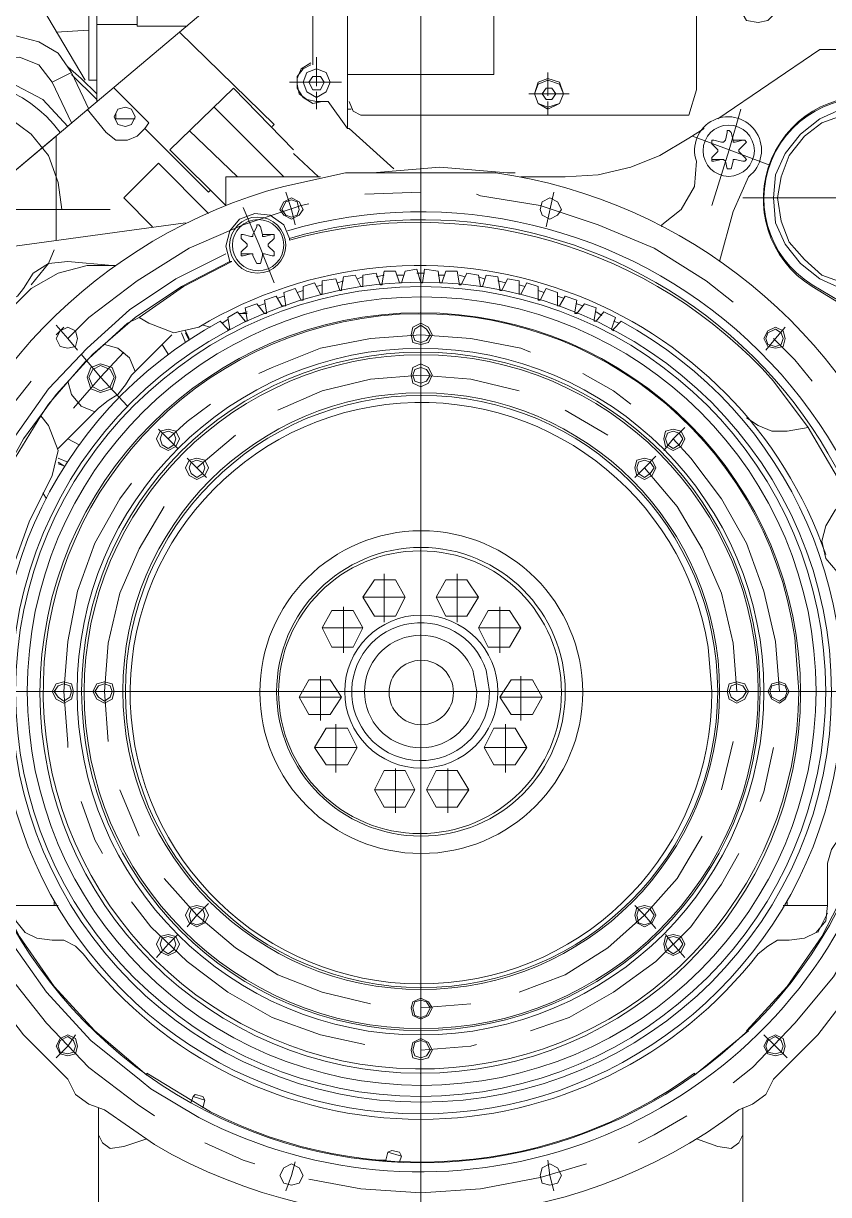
# Model space of a CAD drawing. Header units: millimetres. Extents: x 0.2 to 11.3, y 0.2 to 8.
# Drawn here: x 4.707 to 5.403, y 1.391 to 2.403 of the extents above; entities that cross this region are included whole.
import ezdxf

# ---------------------------------------------------------------- set-up
doc = ezdxf.new("R2010")
doc.units = ezdxf.units.MM
doc.layers.add('PDF_几何图形', color=7, linetype='Continuous')

msp = doc.modelspace()

# ---------------------------------------------------------------- linework, layer by layer
at = {"layer": 'PDF_几何图形', "lineweight": 13}
for points in [[(5.050000083333333, 3.233888833333334), (5.050000083333333, 1.825555583333334), (5.968333347222222, 1.825555583333334)], [(5.243333180555555, 2.49222225), (4.986666791666666, 2.49222225), (4.979999972222222, 2.488889055555556), (4.976666763888888, 2.48055563888889), (4.979999972222222, 2.473888819444445), (4.986666791666666, 2.470555625), (4.986666791666666, 2.328888791666667), (4.98999998611111, 2.328888791666667)], [(4.770000027777777, 2.353889041666667), (4.763333208333333, 2.353889041666667), (4.763333208333333, 2.478889041666667), (4.764999819444444, 2.467222430555556), (4.771666638888889, 2.458889013888889), (4.86499998611111, 2.458889013888889), (4.868333180555555, 2.458889013888889)], [(4.760000013888889, 2.353889041666667), (4.699999916666666, 2.455555388888889)], [(4.956666736111111, 2.418888944444445), (4.948333319444444, 2.423888736111112), (4.943333513888889, 2.430555555555556), (4.941666499999999, 2.438888972222223), (4.945000125, 2.44722238888889), (4.951666513888889, 2.452222194444445), (4.959999930555555, 2.453888791666667), (4.951666513888889, 2.452222194444445), (4.945000125, 2.445555375000001), (4.943333513888889, 2.438888972222223), (4.943333513888889, 2.430555555555556), (4.948333319444444, 2.423888736111112), (4.956666736111111, 2.420555541666667), (4.956666736111111, 2.36722225)], [(4.986666791666666, 2.358888833333334), (5.113333388888889, 2.358888833333334), (5.113333388888889, 2.458889013888889), (4.986666791666666, 2.458889013888889)], [(4.868333180555555, 2.442222166666667), (4.804999875, 2.442222166666667), (4.804999875, 2.4005555), (4.848333152777777, 2.4005555)], [(4.770000027777777, 2.335555611111112), (4.770000027777777, 2.428888958333334), (4.788333472222222, 2.428888958333334)], [(5.358333166666666, 2.420555541666667), (5.356666569444444, 2.412222125000001), (5.350000166666667, 2.405555722222223), (5.34166675, 2.403888708333334), (5.331666736111111, 2.405555722222223), (5.326666513888889, 2.413888722222223), (5.321666722222222, 2.417222347222223), (5.288333472222222, 2.417222347222223), (5.288333472222222, 2.345555625), (5.281666652777777, 2.323888986111111), (4.998333402777777, 2.323888986111111), (4.991666583333333, 2.327222194444445), (4.988333388888889, 2.335555611111112)], [(4.863333388888889, 2.412222125000001), (4.863333388888889, 2.413888722222223), (4.611666791666666, 2.202222194444445), (4.735000180555555, 2.305555555555556), (4.735000180555555, 2.215555402777778)], [(5.001666597222222, 2.255555472222222), (5.050000083333333, 2.257222069444445), (5.050000083333333, 2.418888944444445)], [(4.804999875, 2.402222097222223), (4.770000027777777, 2.402222097222223)], [(4.745000208333333, 2.313888972222223), (4.723333152777777, 2.337222208333333), (4.695000125, 2.352222013888889), (4.665000069444444, 2.362222041666667), (4.666666666666666, 2.362222041666667), (4.681666486111111, 2.393888680555556), (4.675000083333333, 2.398888902777779)], [(4.748333402777777, 2.360555430555556), (4.736666791666666, 2.377222277777778), (4.719999944444444, 2.387222291666667), (4.699999916666666, 2.392222083333333), (4.681666486111111, 2.390555486111112)], [(4.763333208333333, 2.397222305555556), (4.735000180555555, 2.395555708333334)], [(4.921666458333333, 2.313888972222223), (4.923333486111111, 2.315555569444445), (4.84166675, 2.395555708333334)], [(5.395000027777777, 2.380555472222222), (5.306666486111111, 2.320555375000001)], [(5.395000027777777, 2.380555472222222), (5.423333486111111, 2.380555472222222), (5.395000027777777, 2.380555472222222)], [(4.731666569444444, 2.352222013888889), (4.719999944444444, 2.36722225), (4.703333541666667, 2.373889069444445), (4.685000097222222, 2.372222055555556), (4.66999986111111, 2.360555430555556)], [(4.959999930555555, 2.348888819444445), (4.959999930555555, 2.373889069444445)], [(4.763333208333333, 2.328888791666667), (4.748333402777777, 2.360555430555556), (4.731666569444444, 2.352222013888889), (4.748333402777777, 2.317222166666667)], [(4.770000027777777, 2.342222430555556), (4.756666819444444, 2.35555563888889), (4.745000208333333, 2.365555652777778)], [(4.748333402777777, 2.358888833333334), (4.770000027777777, 2.337222208333333)], [(4.955000138888889, 2.368888861111112), (4.946666722222222, 2.363889055555556), (4.943333513888889, 2.35555563888889), (4.943333513888889, 2.347222222222223), (4.948333319444444, 2.338888805555556), (4.956666736111111, 2.333889013888889), (4.965000152777777, 2.335555611111112)], [(4.955000138888889, 2.36722225), (4.948333319444444, 2.363889055555556), (4.943333513888889, 2.357222236111112), (4.943333513888889, 2.350555416666667), (4.945000125, 2.342222430555556), (4.951666513888889, 2.337222208333333), (4.959999930555555, 2.335555611111112), (4.969999944444444, 2.335555611111112), (4.986666791666666, 2.312222375), (4.988333388888889, 2.312222375), (5.026666847222222, 2.277222097222223)], [(5.159999847222222, 2.340555402777778), (5.159999847222222, 2.360555430555556)], [(4.936666694444444, 2.352222013888889), (4.981666569444444, 2.352222013888889)], [(4.811666694444444, 2.312222375), (4.814999902777778, 2.317222166666667), (4.784999847222222, 2.347222222222223)], [(4.939999902777778, 2.293888944444445), (4.888333208333333, 2.347222222222223), (4.833333333333333, 2.293888944444445), (4.881666819444444, 2.245555458333334), (4.881666819444444, 2.270555708333334), (4.963333124999999, 2.270555708333334)], [(4.959999930555555, 2.343889027777779), (4.959999930555555, 2.328888791666667)], [(5.143333430555555, 2.342222430555556), (5.178333277777777, 2.342222430555556)], [(4.611666791666666, 2.327222194444445), (4.623333402777777, 2.332222402777778), (4.648333236111111, 2.335555611111112), (4.671666458333333, 2.332222402777778), (4.693333513888889, 2.32222238888889), (4.713333124999999, 2.307222152777778), (4.728333361111111, 2.288888722222223), (4.736666791666666, 2.265555486111112), (4.73999998611111, 2.24222225)], [(4.868333180555555, 2.258889097222223), (4.866666583333333, 2.257222069444445), (4.811666694444444, 2.312222375), (4.804999875, 2.305555555555556), (4.796666458333333, 2.302222361111112), (4.786666875, 2.302222361111112), (4.778333458333333, 2.30888875), (4.761666611111111, 2.328888791666667)], [(4.931666486111111, 2.270555708333334), (4.871666805555556, 2.330555388888889)], [(4.986666791666666, 2.328888791666667), (4.986666791666666, 2.312222375)], [(5.159999847222222, 2.335555611111112), (5.159999847222222, 2.323888986111111)], [(5.301666680555556, 2.245555458333334), (5.316666499999999, 2.293888944444445), (5.326666513888889, 2.328888791666667)], [(5.413333472222222, 2.328888791666667), (5.395000027777777, 2.320555375000001), (5.378333194444444, 2.307222152777778), (5.36499998611111, 2.290555736111112), (5.356666569444444, 2.272222305555556), (5.354999972222222, 2.252222277777778), (5.356666569444444, 2.23055563888889), (5.36499998611111, 2.212222208333333), (5.378333194444444, 2.195555375000001), (5.395000027777777, 2.182222152777778), (5.413333472222222, 2.173888736111112)], [(4.786666875, 2.325555583333334), (4.786666875, 2.320555375000001), (4.803333277777777, 2.320555375000001)], [(5.415000069444444, 2.323888986111111), (5.396666638888889, 2.317222166666667), (5.381666819444444, 2.305555555555556), (5.368333180555555, 2.288888722222223), (5.361666791666666, 2.270555708333334), (5.358333166666666, 2.252222277777778), (5.361666791666666, 2.232222236111112), (5.368333180555555, 2.213888805555556), (5.381666819444444, 2.198888986111111), (5.396666638888889, 2.185555347222222), (5.415000069444444, 2.178888958333334)], [(4.850000166666667, 2.310555347222222), (4.891666833333333, 2.270555708333334)], [(5.136666611111111, 2.270555708333334), (5.175000083333333, 2.270555708333334), (5.203333541666667, 2.272222305555556), (5.231666569444444, 2.278888708333334), (5.256666819444444, 2.288888722222223), (5.281666652777777, 2.303888958333334), (5.29499986111111, 2.312222375)], [(5.320000125, 2.302222361111112), (5.318333513888889, 2.30888875), (5.316666499999999, 2.310555347222222), (5.314999902777778, 2.310555347222222), (5.314999902777778, 2.30888875), (5.313333305555555, 2.302222361111112), (5.311666694444444, 2.30055576388889), (5.310000097222222, 2.30055576388889), (5.311666694444444, 2.30055576388889)], [(5.284999847222222, 2.305555555555556), (5.316666499999999, 2.293888944444445), (5.351666763888888, 2.280555722222223)], [(5.306666486111111, 2.293888944444445), (5.301666680555556, 2.298888736111112), (5.301666680555556, 2.302222361111112), (5.303333277777777, 2.302222361111112), (5.310000097222222, 2.30055576388889)], [(5.321666722222222, 2.285555527777778), (5.328333541666667, 2.283888916666667), (5.330000138888889, 2.283888916666667), (5.331666736111111, 2.285555527777778), (5.330000138888889, 2.287222125000001), (5.324999916666666, 2.292222347222223), (5.324999916666666, 2.293888944444445), (5.330000138888889, 2.298888736111112), (5.331666736111111, 2.30055576388889), (5.330000138888889, 2.302222361111112), (5.320000125, 2.302222361111112), (5.320000125, 2.30055576388889), (5.321666722222222, 2.30055576388889), (5.328333541666667, 2.302222361111112)], [(4.939999902777778, 2.290555736111112), (4.961666527777777, 2.270555708333334)], [(5.306666486111111, 2.292222347222223), (5.301666680555556, 2.287222125000001)], [(5.306666486111111, 2.293888944444445), (5.306666486111111, 2.292222347222223), (5.306666486111111, 2.293888944444445)], [(4.866666583333333, 2.238889055555556), (4.823333319444444, 2.282222319444445), (4.793333263888889, 2.252222277777778), (4.818333513888889, 2.227222013888889)], [(5.008333416666667, 2.273888902777779), (5.066666499999999, 2.278888708333334), (5.125, 2.273888902777779), (5.131666819444444, 2.273888902777779)], [(5.320000125, 2.285555527777778), (5.321666722222222, 2.285555527777778), (5.320000125, 2.285555527777778), (5.320000125, 2.283888916666667), (5.318333513888889, 2.277222097222223), (5.314999902777778, 2.277222097222223), (5.313333305555555, 2.283888916666667), (5.311666694444444, 2.285555527777778), (5.301666680555556, 2.285555527777778), (5.301666680555556, 2.287222125000001), (5.301666680555556, 2.283888916666667), (5.303333277777777, 2.283888916666667), (5.310000097222222, 2.285555527777778)], [(4.941666499999999, 2.228889041666667), (4.938333305555555, 2.24222225), (4.9333335, 2.257222069444445)], [(5.320000125, 2.162222125000001), (5.296666458333333, 2.180555555555556), (5.251666597222222, 2.208889013888889), (5.203333541666667, 2.228889041666667), (5.153333458333333, 2.245555458333334), (5.101666763888888, 2.253888875), (5.098333152777777, 2.255555472222222)], [(5.165000069444444, 2.257222069444445), (5.158333249999999, 2.227222013888889)], [(5.328333541666667, 2.252222277777778), (5.551666680555556, 2.252222277777778)], [(4.478333361111111, 2.24222225), (4.781666652777777, 2.24222225)], [(4.73999998611111, 2.24222225), (4.73999998611111, 2.24222225)], [(4.953333541666667, 2.247222055555556), (4.946666722222222, 2.245555458333334), (4.896666638888889, 2.228889041666667), (4.850000166666667, 2.208889013888889), (4.804999875, 2.180555555555556), (4.763333208333333, 2.148888902777779), (4.745000208333333, 2.130555472222222)], [(4.896666638888889, 2.243888861111112), (4.909999847222222, 2.212222208333333), (4.923333486111111, 2.178888958333334)], [(4.661666875, 2.057222152777778), (4.661666875, 2.180555555555556), (4.663333472222222, 2.190555569444445), (4.668333263888889, 2.198888986111111), (4.676666680555556, 2.205555388888889), (4.686666694444444, 2.208889013888889), (4.846666541666666, 2.23055563888889)], [(4.913333472222222, 2.220555625), (4.911666875, 2.227222013888889), (4.909999847222222, 2.228889041666667), (4.908333249999999, 2.228889041666667), (4.908333249999999, 2.227222013888889), (4.905000055555555, 2.220555625), (4.905000055555555, 2.218889027777779), (4.903333458333333, 2.218889027777779), (4.905000055555555, 2.218889027777779)], [(4.903333458333333, 2.218889027777779), (4.896666638888889, 2.220555625), (4.895000027777777, 2.220555625), (4.895000027777777, 2.217222430555556), (4.899999833333333, 2.212222208333333)], [(4.905000055555555, 2.202222194444445), (4.908333249999999, 2.195555375000001), (4.911666875, 2.195555375000001), (4.913333472222222, 2.202222194444445), (4.913333472222222, 2.203888791666667), (4.915000069444444, 2.203888791666667), (4.921666458333333, 2.202222194444445), (4.923333486111111, 2.202222194444445), (4.923333486111111, 2.205555388888889), (4.918333263888889, 2.210555611111112), (4.918333263888889, 2.212222208333333), (4.923333486111111, 2.217222430555556), (4.923333486111111, 2.220555625), (4.913333472222222, 2.220555625), (4.913333472222222, 2.218889027777779), (4.915000069444444, 2.218889027777779), (4.921666458333333, 2.220555625)], [(4.713333124999999, 2.177222361111112), (4.728333361111111, 2.195555375000001), (4.733333166666666, 2.207222402777778)], [(4.899999833333333, 2.210555611111112), (4.895000027777777, 2.205555388888889)], [(4.899999833333333, 2.212222208333333), (4.899999833333333, 2.210555611111112), (4.899999833333333, 2.212222208333333)], [(5.050000083333333, 2.165555736111112), (5.050000083333333, 2.212222208333333)], [(4.645000027777777, 1.912222125000001), (4.658333249999999, 1.958889013888889), (4.676666680555556, 2.003888875), (4.699999916666666, 2.047222138888889), (4.728333361111111, 2.087222208333333), (4.761666611111111, 2.122222055555556), (4.798333486111111, 2.155555722222223), (4.838333124999999, 2.182222152777778), (4.881666819444444, 2.203888791666667)], [(4.783333249999999, 2.193888763888889), (4.745000208333333, 2.19722238888889), (4.728333361111111, 2.195555375000001), (4.715000152777777, 2.187222375), (4.706666736111111, 2.173888736111112), (4.701666513888889, 2.167222347222223), (4.695000125, 2.163888722222223), (4.681666486111111, 2.157222319444445), (4.671666458333333, 2.147222305555556), (4.666666666666666, 2.133889097222223), (4.666666666666666, 2.118888861111112), (4.676666680555556, 2.082222402777778), (4.676666680555556, 2.107222236111112), (4.6833335, 2.133889097222223), (4.695000125, 2.155555722222223), (4.713333124999999, 2.173888736111112), (4.736666791666666, 2.187222375), (4.761666611111111, 2.193888763888889), (4.786666875, 2.193888763888889)], [(4.903333458333333, 2.203888791666667), (4.896666638888889, 2.202222194444445), (4.895000027777777, 2.202222194444445), (4.895000027777777, 2.205555388888889), (4.895000027777777, 2.203888791666667), (4.905000055555555, 2.203888791666667), (4.905000055555555, 2.202222194444445), (4.905000055555555, 2.203888791666667)], [(5.053333277777777, 2.187222375), (5.046666458333333, 2.187222375)], [(4.965000152777777, 2.177222361111112), (4.959999930555555, 2.17555576388889)], [(4.983333166666666, 2.180555555555556), (4.978333361111111, 2.178888958333334)], [(5, 2.18388875), (4.995000208333333, 2.182222152777778)], [(5.018333430555555, 2.185555347222222), (5.011666611111111, 2.18388875)], [(5.034999847222222, 2.185555347222222), (5.030000055555555, 2.185555347222222)], [(5.070000125, 2.185555347222222), (5.064999902777778, 2.185555347222222)], [(5.088333124999999, 2.18388875), (5.083333333333333, 2.185555347222222)], [(5.104999972222222, 2.182222152777778), (5.100000166666667, 2.18388875)], [(5.123333402777777, 2.178888958333334), (5.116666583333333, 2.180555555555556)], [(5.139999819444444, 2.17555576388889), (5.135000013888889, 2.177222361111112)], [(4.931666486111111, 2.167222347222223), (4.926666680555556, 2.165555736111112)], [(4.948333319444444, 2.172222138888889), (4.943333513888889, 2.170555541666667)], [(5.156666652777777, 2.170555541666667), (5.151666847222222, 2.172222138888889)], [(5.173333486111111, 2.165555736111112), (5.168333263888889, 2.167222347222223)], [(4.915000069444444, 2.160555527777778), (4.909999847222222, 2.158888916666667)], [(5.189999902777778, 2.158888916666667), (5.185000097222222, 2.160555527777778)], [(4.696666722222222, 1.930555555555556), (4.711666527777777, 1.972222222222223), (4.731666569444444, 2.012222291666667), (4.736666791666666, 2.033888916666667), (4.728333361111111, 2.055555555555556), (4.721666541666666, 2.063888972222223), (4.728333361111111, 2.073888986111111), (4.760000013888889, 2.110555430555556), (4.796666458333333, 2.143888680555556), (4.806666486111111, 2.148888902777779)], [(4.883333416666667, 2.147222305555556), (4.878333194444444, 2.143888680555556)], [(4.899999833333333, 2.152222097222223), (4.893333430555555, 2.152222097222223)], [(4.899999833333333, 2.153888708333334), (4.895000027777777, 2.152222097222223)], [(5.206666736111111, 2.1505555), (5.201666513888889, 2.153888708333334)], [(4.753333194444444, 2.120555458333334), (4.745000208333333, 2.130555472222222), (4.735000180555555, 2.142222083333333)], [(4.735000180555555, 2.133889097222223), (4.741666583333333, 2.140555486111112)], [(4.846666541666666, 2.137222291666667), (4.850000166666667, 2.130555472222222)], [(4.868333180555555, 2.140555486111112), (4.861666791666666, 2.142222083333333)], [(5.221666541666666, 2.143888680555556), (5.21666675, 2.145555708333334)], [(5.36499998611111, 2.140555486111112), (5.356666569444444, 2.130555472222222), (5.348333152777777, 2.120555458333334)], [(4.834999930555555, 2.133889097222223), (4.800000083333333, 2.098888819444445), (4.79499986111111, 2.090555402777778), (4.788333472222222, 2.082222402777778), (4.780000055555555, 2.077222194444445), (4.771666638888889, 2.070555375000001), (4.736666791666666, 2.035555527777778)], [(4.843333347222222, 2.135555694444445), (4.846666541666666, 2.127222277777778)], [(4.846666541666666, 2.135555694444445), (4.850000166666667, 2.128888875)], [(5.145000027777777, 2.118888861111112), (5.136666611111111, 2.122222055555556), (5.093333347222222, 2.130555472222222), (5.050000083333333, 2.133889097222223), (5.006666819444444, 2.130555472222222), (4.963333124999999, 2.122222055555556), (4.921666458333333, 2.10555563888889), (4.909999847222222, 2.100555416666667)], [(5.388333208333333, 2.093889027777779), (5.373333402777777, 2.112222041666667), (5.354999972222222, 2.130555472222222)], [(4.793333263888889, 2.118888861111112), (4.773333236111111, 2.097222222222223), (4.75, 2.070555375000001)], [(4.756666819444444, 2.11722225), (4.773333236111111, 2.097222222222223), (4.796666458333333, 2.07222238888889)], [(4.803333277777777, 2.102222013888889), (4.798333486111111, 2.113889055555556), (4.788333472222222, 2.122222055555556), (4.776666847222222, 2.125555680555556)], [(4.831666736111111, 2.11722225), (4.826666513888889, 2.125555680555556)], [(5.050000083333333, 1.893888680555556), (5.050000083333333, 2.120555458333334)], [(5.135000013888889, 2.085555611111112), (5.093333347222222, 2.095555625), (5.050000083333333, 2.098888819444445), (5.006666819444444, 2.095555625), (4.965000152777777, 2.085555611111112), (4.926666680555556, 2.068888763888889)], [(5.231666569444444, 2.073888986111111), (5.21666675, 2.085555611111112), (5.189999902777778, 2.100555416666667)], [(4.713333124999999, 2.093889027777779), (4.695000125, 2.070555375000001), (4.685000097222222, 2.055555555555556)], [(4.745000208333333, 2.093889027777779), (4.748333402777777, 2.082222402777778), (4.756666819444444, 2.07222238888889), (4.768333430555555, 2.067222166666667)], [(4.868333180555555, 2.073888986111111), (4.848333152777777, 2.05888875), (4.831666736111111, 2.043888944444445)], [(5.211666527777777, 2.047222138888889), (5.175000083333333, 2.068888763888889)], [(4.721666541666666, 2.063888972222223), (4.693333513888889, 2.017222083333333), (4.66999986111111, 1.968889027777779), (4.655000055555555, 1.915555736111112), (4.653333458333333, 1.917222347222223), (4.651666847222222, 1.910555527777778), (4.659999847222222, 1.905555722222223), (4.663333472222222, 1.897222305555556), (4.661666875, 1.888888888888889), (4.655000055555555, 1.882222069444445), (4.646666638888889, 1.878888875), (4.648333236111111, 1.885555694444445), (4.646666638888889, 1.883889097222223), (4.645000027777777, 1.883889097222223), (4.645000027777777, 1.885555694444445), (4.643333430555555, 1.888888888888889), (4.641666833333333, 1.888888888888889), (4.638333208333333, 1.888888888888889), (4.636666611111111, 1.888888888888889), (4.635000013888889, 1.890555486111112), (4.636666611111111, 1.892222083333333), (4.638333208333333, 1.893888680555556)], [(4.823333319444444, 2.052222361111112), (4.831666736111111, 2.043888944444445), (4.840000152777777, 2.035555527777778)], [(4.889999819444444, 2.047222138888889), (4.856666569444444, 2.018888680555556)], [(5.260000013888889, 2.033888916666667), (5.268333430555555, 2.043888944444445), (5.278333458333333, 2.053888958333334)], [(5.273333236111111, 2.048888736111112), (5.276666847222222, 2.043888944444445), (5.273333236111111, 2.048888736111112), (5.268333430555555, 2.05055576388889), (5.263333208333333, 2.048888736111112), (5.261666611111111, 2.043888944444445), (5.263333208333333, 2.038888722222223), (5.268333430555555, 2.035555527777778), (5.273333236111111, 2.038888722222223), (5.276666847222222, 2.043888944444445)], [(5.385000013888889, 2.053888958333334), (5.41999986111111, 1.993888861111112), (5.408333249999999, 1.982222236111112), (5.399999833333333, 1.968889027777779), (5.396666638888889, 1.955555388888889), (5.399999833333333, 1.940555569444445), (5.409999847222222, 1.928888958333334), (5.421666458333333, 1.920555541666667), (5.436666694444444, 1.918888944444445), (5.446666722222222, 1.915555736111112), (5.435000097222222, 1.955555388888889), (5.41999986111111, 1.993888861111112)], [(4.754999791666666, 2.038888722222223), (4.745000208333333, 2.043888944444445)], [(5.360000180555555, 1.825555583333334), (5.356666569444444, 1.868888861111112), (5.346666541666666, 1.912222125000001), (5.331666736111111, 1.953888791666667), (5.310000097222222, 1.992222250000001), (5.283333249999999, 2.027222097222223), (5.268333430555555, 2.043888944444445)], [(4.745000208333333, 2.023888902777779), (4.736666791666666, 2.027222097222223)], [(4.86499998611111, 2.010555694444445), (4.856666569444444, 2.018888680555556), (4.848333152777777, 2.027222097222223)], [(5.253333194444444, 2.028888708333334), (5.243333180555555, 2.018888680555556), (5.235000180555555, 2.010555694444445)], [(4.736666791666666, 2.023888902777779), (4.741666583333333, 2.020555708333334), (4.736666791666666, 2.022222305555556)], [(5.323333319444444, 1.825555583333334), (5.320000125, 1.867222250000001), (5.310000097222222, 1.910555527777778), (5.293333263888889, 1.948888986111111), (5.271666638888889, 1.985555430555556), (5.243333180555555, 2.018888680555556)], [(4.800000083333333, 2.005555472222223), (4.790000069444444, 1.992222250000001), (4.768333430555555, 1.953888791666667), (4.753333194444444, 1.912222125000001), (4.745000208333333, 1.868888861111112), (4.741666583333333, 1.825555583333334), (4.745000208333333, 1.780555722222223), (4.745000208333333, 1.777222097222223)], [(4.723333152777777, 1.997222055555556), (4.726666763888888, 1.992222250000001)], [(4.828333541666667, 1.985555430555556), (4.806666486111111, 1.948888986111111), (4.790000069444444, 1.910555527777778), (4.780000055555555, 1.867222250000001), (4.776666847222222, 1.825555583333334), (4.780000055555555, 1.782222319444445)], [(5.018333430555555, 1.927222361111112), (5.018333430555555, 1.885555694444445)], [(5.081666736111111, 1.927222361111112), (5.081666736111111, 1.885555694444445)], [(5.036666875, 1.907222319444445), (5.028333458333333, 1.922222138888889), (5.010000013888889, 1.922222138888889), (5, 1.907222319444445)], [(5.063333305555555, 1.907222319444445), (5.071666722222222, 1.922222138888889), (5.090000152777777, 1.922222138888889), (5.100000166666667, 1.907222319444445)], [(5.363333388888889, 1.640555486111112), (5.401666847222222, 1.640555486111112), (5.401666847222222, 1.677222361111112), (5.405000055555555, 1.688888972222223), (5.411666875, 1.698888986111111), (5.421666458333333, 1.705555388888889), (5.4333335, 1.708889013888889), (5.439999902777778, 1.710555611111112), (5.451666513888889, 1.762222291666667), (5.456666736111111, 1.813888972222223), (5.455000138888889, 1.863889055555557), (5.446666722222222, 1.915555736111112)], [(5, 1.880555472222223), (4.991666583333333, 1.895555708333334), (4.973333152777777, 1.895555708333334), (4.965000152777777, 1.880555472222223)], [(4.983333166666666, 1.898888902777779), (4.983333166666666, 1.858888833333334)], [(5.100000166666667, 1.880555472222223), (5.108333166666666, 1.895555708333334), (5.126666597222222, 1.895555708333334), (5.136666611111111, 1.880555472222223)], [(5.118333180555555, 1.858888833333334), (5.118333180555555, 1.898888902777779)], [(5.050000083333333, 1.802222361111112), (5.050000083333333, 1.847222222222223)], [(4.981666569444444, 1.820555375000001), (4.971666541666666, 1.835555611111112), (4.953333541666667, 1.835555611111112), (4.945000125, 1.820555375000001)], [(4.963333124999999, 1.838888805555556), (4.963333124999999, 1.80055576388889)], [(5.118333180555555, 1.820555375000001), (5.128333194444444, 1.835555611111112), (5.146666638888889, 1.835555611111112), (5.155000055555555, 1.820555375000001)], [(5.136666611111111, 1.838888805555556), (5.136666611111111, 1.80055576388889)], [(5.050000083333333, 0.9372219444444445), (5.050000083333333, 1.825555583333334), (4.063333305555555, 1.825555583333334)], [(4.800000083333333, 1.825555583333334), (4.641666833333333, 1.825555583333334)], [(4.781666652777777, 1.830555388888889), (4.783333249999999, 1.825555583333334), (4.781666652777777, 1.830555388888889), (4.776666847222222, 1.832222402777778), (4.771666638888889, 1.830555388888889), (4.768333430555555, 1.825555583333334), (4.771666638888889, 1.820555375000001), (4.776666847222222, 1.817222166666667), (4.781666652777777, 1.820555375000001), (4.783333249999999, 1.825555583333334)], [(4.891666833333333, 1.825555583333334), (4.844999944444444, 1.825555583333334)], [(5.163333472222222, 1.825555583333334), (4.936666694444444, 1.825555583333334)], [(5.254999791666666, 1.825555583333334), (5.209999930555555, 1.825555583333334)], [(5.300000083333333, 1.825555583333334), (5.458333333333333, 1.825555583333334)], [(5.323333319444444, 1.825555583333334), (5.323333319444444, 1.825555583333334)], [(5.360000180555555, 1.825555583333334), (5.360000180555555, 1.825555583333334)], [(4.995000208333333, 1.777222097222223), (4.986666791666666, 1.793888944444445), (4.968333347222222, 1.793888944444445), (4.958333333333333, 1.777222097222223)], [(4.976666763888888, 1.797222138888889), (4.976666763888888, 1.755555472222223)], [(5.104999972222222, 1.777222097222223), (5.113333388888889, 1.793888944444445), (5.131666819444444, 1.793888944444445), (5.141666833333333, 1.777222097222223)], [(5.123333402777777, 1.797222138888889), (5.123333402777777, 1.755555472222223)], [(5.310000097222222, 1.740555652777778), (5.320000125, 1.782222319444445)], [(5.343333347222222, 1.73055563888889), (5.346666541666666, 1.738889055555557), (5.354999972222222, 1.777222097222223)], [(5.04499986111111, 1.740555652777778), (5.036666875, 1.757222069444445), (5.018333430555555, 1.757222069444445), (5.010000013888889, 1.740555652777778)], [(5.028333458333333, 1.758889097222223), (5.028333458333333, 1.720555625)], [(5.050000083333333, 1.528888708333334), (5.050000083333333, 1.757222069444445)], [(5.054999875, 1.740555652777778), (5.063333305555555, 1.757222069444445), (5.081666736111111, 1.757222069444445), (5.09166675, 1.740555652777778)], [(5.073333319444444, 1.758889097222223), (5.073333319444444, 1.720555625)], [(4.790000069444444, 1.740555652777778), (4.806666486111111, 1.700555583333334)], [(4.756666819444444, 1.73055563888889), (4.768333430555555, 1.69722238888889), (4.774999833333333, 1.685555347222223)], [(5.135000013888889, 1.565555569444445), (5.175000083333333, 1.580555388888889), (5.211666527777777, 1.603889041666667), (5.243333180555555, 1.632222069444445), (5.271666638888889, 1.663888722222223), (5.293333263888889, 1.700555583333334)], [(5.145000027777777, 1.532222319444445), (5.178333277777777, 1.543888944444445), (5.21666675, 1.565555569444445), (5.253333194444444, 1.592222430555556), (5.283333249999999, 1.622222055555556), (5.310000097222222, 1.658888916666667), (5.324999916666666, 1.685555347222223)], [(5.320000125, 1.487222041666667), (5.336666527777777, 1.500555680555556), (5.373333402777777, 1.538888722222223), (5.406666652777777, 1.578888791666667), (5.4333335, 1.623889069444445), (5.455000138888889, 1.672222138888889), (5.458333333333333, 1.682222152777779)], [(4.828333541666667, 1.663888722222223), (4.856666569444444, 1.632222069444445), (4.889999819444444, 1.603889041666667), (4.926666680555556, 1.580555388888889), (4.965000152777777, 1.565555569444445), (5.006666819444444, 1.555555555555556)], [(4.736666791666666, 1.640555486111112), (4.698333319444444, 1.640555486111112)], [(4.733333166666666, 1.643888680555556), (4.733333166666666, 1.640555486111112)], [(4.800000083333333, 1.643888680555556), (4.816666499999999, 1.622222055555556), (4.848333152777777, 1.592222430555556), (4.883333416666667, 1.565555569444445), (4.921666458333333, 1.543888944444445), (4.963333124999999, 1.528888708333334), (5.001666597222222, 1.520555708333334)], [(4.866666583333333, 1.642222083333333), (4.856666569444444, 1.632222069444445), (4.848333152777777, 1.622222055555556)], [(5.253333194444444, 1.620555458333334), (5.243333180555555, 1.632222069444445), (5.235000180555555, 1.640555486111112)], [(5.366666583333333, 1.643888680555556), (5.366666583333333, 1.640555486111112)], [(4.661666875, 1.637222291666667), (4.666666666666666, 1.623889069444445), (4.695000125, 1.578888791666667), (4.726666763888888, 1.538888722222223), (4.763333208333333, 1.500555680555556), (4.804999875, 1.468889027777779), (4.820000125, 1.458889013888889)], [(4.861666791666666, 1.637222291666667), (4.863333388888889, 1.632222069444445), (4.861666791666666, 1.637222291666667), (4.856666569444444, 1.638888888888889), (4.851666763888888, 1.637222291666667), (4.850000166666667, 1.632222069444445), (4.851666763888888, 1.625555680555556), (4.856666569444444, 1.623889069444445), (4.861666791666666, 1.625555680555556), (4.863333388888889, 1.632222069444445)], [(5.248333402777777, 1.637222291666667), (5.251666597222222, 1.632222069444445), (5.248333402777777, 1.637222291666667), (5.243333180555555, 1.638888888888889), (5.238333388888889, 1.637222291666667), (5.236666791666666, 1.632222069444445), (5.238333388888889, 1.625555680555556), (5.243333180555555, 1.623889069444445), (5.248333402777777, 1.625555680555556), (5.251666597222222, 1.632222069444445)], [(5.401666847222222, 1.633889097222223), (5.393333430555555, 1.617222250000001)], [(4.840000152777777, 1.615555652777778), (4.831666736111111, 1.607222236111112), (4.821666722222222, 1.595555625)], [(4.836666527777777, 1.612222041666667), (4.838333124999999, 1.607222236111112), (4.836666527777777, 1.612222041666667), (4.831666736111111, 1.613889055555557), (4.826666513888889, 1.612222041666667), (4.824999916666666, 1.607222236111112), (4.826666513888889, 1.602222013888889), (4.831666736111111, 1.598888819444445), (4.836666527777777, 1.602222013888889), (4.838333124999999, 1.607222236111112)], [(5.261666611111111, 1.615555652777778), (5.268333430555555, 1.607222236111112), (5.278333458333333, 1.595555625)], [(5.273333236111111, 1.612222041666667), (5.276666847222222, 1.607222236111112), (5.273333236111111, 1.612222041666667), (5.268333430555555, 1.613889055555557), (5.263333208333333, 1.612222041666667), (5.261666611111111, 1.607222236111112), (5.263333208333333, 1.602222013888889), (5.268333430555555, 1.598888819444445), (5.273333236111111, 1.602222013888889), (5.276666847222222, 1.607222236111112)], [(5.056666486111111, 1.557222152777779), (5.060000097222222, 1.552222361111112), (5.056666486111111, 1.557222152777779), (5.050000083333333, 1.560555347222223), (5.043333263888889, 1.557222152777779), (5.041666666666666, 1.552222361111112), (5.043333263888889, 1.545555541666667), (5.050000083333333, 1.542222347222223), (5.056666486111111, 1.545555541666667), (5.060000097222222, 1.552222361111112)], [(5.054999875, 1.557222152777779), (5.0583335, 1.552222361111112), (5.054999875, 1.557222152777779), (5.050000083333333, 1.55888875), (5.04499986111111, 1.557222152777779), (5.043333263888889, 1.552222361111112), (5.04499986111111, 1.545555541666667), (5.050000083333333, 1.543888944444445), (5.054999875, 1.545555541666667), (5.0583335, 1.552222361111112)], [(5.050000083333333, 1.552222361111112), (5.093333347222222, 1.555555555555556)], [(4.751666597222222, 1.528888708333334), (4.745000208333333, 1.518888680555556), (4.735000180555555, 1.508889097222223)], [(4.751666597222222, 1.5255555), (4.753333194444444, 1.518888680555556), (4.751666597222222, 1.5255555), (4.745000208333333, 1.528888708333334), (4.738333388888889, 1.5255555), (4.735000180555555, 1.518888680555556), (4.738333388888889, 1.512222291666667), (4.745000208333333, 1.510555694444445), (4.751666597222222, 1.512222291666667), (4.753333194444444, 1.518888680555556)], [(4.768333430555555, 1.532222319444445), (4.768333430555555, 1.532222319444445)], [(5.346666541666666, 1.528888708333334), (5.356666569444444, 1.518888680555556), (5.366666583333333, 1.508889097222223)], [(5.363333388888889, 1.5255555), (5.36499998611111, 1.518888680555556), (5.363333388888889, 1.5255555), (5.356666569444444, 1.528888708333334), (5.350000166666667, 1.5255555), (5.346666541666666, 1.518888680555556), (5.350000166666667, 1.512222291666667), (5.356666569444444, 1.510555694444445), (5.363333388888889, 1.512222291666667), (5.36499998611111, 1.518888680555556)], [(4.75, 1.523888902777779), (4.751666597222222, 1.518888680555556), (4.75, 1.523888902777779), (4.745000208333333, 1.527222097222223), (4.738333388888889, 1.523888902777779), (4.736666791666666, 1.518888680555556), (4.738333388888889, 1.513888888888889), (4.745000208333333, 1.512222291666667), (4.75, 1.513888888888889), (4.751666597222222, 1.518888680555556)], [(5.050000083333333, 1.515555486111112), (5.093333347222222, 1.518888680555556), (5.098333152777777, 1.520555708333334)], [(5.361666791666666, 1.523888902777779), (5.363333388888889, 1.518888680555556), (5.361666791666666, 1.523888902777779), (5.356666569444444, 1.527222097222223), (5.350000166666667, 1.523888902777779), (5.348333152777777, 1.518888680555556), (5.350000166666667, 1.513888888888889), (5.356666569444444, 1.512222291666667), (5.361666791666666, 1.513888888888889), (5.363333388888889, 1.518888680555556)], [(5.050000083333333, 1.438888972222223), (5.050000083333333, 1.483888833333334)], [(4.854999972222222, 1.477222013888889), (4.853333361111111, 1.475555416666667), (4.851666763888888, 1.470555625)], [(4.863333388888889, 1.472222222222223), (4.861666791666666, 1.465555402777778)], [(4.771666638888889, 1.465555402777778), (4.771666638888889, 1.247222055555556), (4.768333430555555, 1.247222055555556), (4.771666638888889, 1.242222250000001), (4.771666638888889, 1.227222013888889), (4.780000055555555, 1.225555416666667)], [(4.771666638888889, 1.247222055555556), (4.773333236111111, 1.237222041666667), (4.780000055555555, 1.228889041666667), (4.790000069444444, 1.223888819444445), (5.010000013888889, 1.185555347222223), (5.328333541666667, 1.185555347222223), (5.328333541666667, 1.465555402777778)], [(4.868333180555555, 1.462222208333333), (4.868333180555555, 1.462222208333333)], [(5.238333388888889, 1.435555347222223), (5.251666597222222, 1.442222166666667), (5.280000055555555, 1.458889013888889)], [(4.813333305555555, 1.438888972222223), (4.793333263888889, 1.432222152777779), (4.781666652777777, 1.430555555555556), (4.774999833333333, 1.435555347222223), (4.771666638888889, 1.442222166666667)], [(5.288333472222222, 1.438888972222223), (5.306666486111111, 1.432222152777779), (5.318333513888889, 1.430555555555556), (5.324999916666666, 1.435555347222223), (5.328333541666667, 1.442222166666667)], [(4.863333388888889, 1.435555347222223), (4.896666638888889, 1.420555541666667), (4.906666652777777, 1.417222347222223)], [(5.011666611111111, 1.420555541666667), (5.020000027777777, 1.420555541666667), (5.021666638888889, 1.427222361111112), (5.033333249999999, 1.423888736111112), (5.031666652777777, 1.427222361111112), (5.024999833333333, 1.428888958333334), (5.021666638888889, 1.427222361111112)], [(4.941666499999999, 1.418888944444445), (4.938333305555555, 1.407222319444445), (4.9333335, 1.393888680555556)], [(5.033333249999999, 1.423888736111112), (5.031666652777777, 1.418888944444445)], [(5.159999847222222, 1.420555541666667), (5.161666875, 1.407222319444445), (5.165000069444444, 1.393888680555556)], [(4.953333541666667, 1.403888708333334), (4.998333402777777, 1.395555708333334), (5.050000083333333, 1.392222083333333), (5.101666763888888, 1.395555708333334), (5.153333458333333, 1.405555722222223), (5.193333513888889, 1.417222347222223)], [(5.050000083333333, 1.393888680555556), (5.050000083333333, 1.232222236111112)]]:
    msp.add_lwpolyline(points, dxfattribs=at)
for points in [[(5.383333416666667, 2.445555375000001), (5.406666652777777, 2.445555375000001), (5.356666569444444, 2.445555375000001, -1.19206113408373), (5.576666513888889, 2.225555416666667)], [(5.258333416666667, 2.227222013888889), (5.258333416666667, 2.228889041666667), (5.274999833333333, 2.24222225), (5.286666875, 2.262222291666667), (5.288333472222296, 2.283888916666693, -1.952658498232519), (5.333333333333333, 2.270555708333334), (5.320000125, 2.240555652777778), (5.3083335, 2.19722238888889)], [(5.426666680555556, 1.57222238888889), (5.393333430555555, 1.528888708333334), (5.354999972222222, 1.490555652777778), (5.348333152777777, 1.477222013888889), (5.336666527777777, 1.468889027777779), (5.324999916666666, 1.463888805555557, -0.3035733870113467), (4.820000125, 1.43388875), (4.776666847222222, 1.463888805555556), (4.763333208333333, 1.468889027777779), (4.751666597222222, 1.477222013888889), (4.745000208333333, 1.490555652777778), (4.706666736111111, 1.528888708333334), (4.673333486111111, 1.57222238888889), (4.646666638888889, 1.618888861111112), (4.625, 1.668888944444445), (4.608333166666666, 1.720555625), (4.608333166666671, 1.928888958333333, -0.275788890688877), (4.931666486111111, 2.262222291666667), (4.985000180555555, 2.273888902777779), (5.11499998611111, 2.273888902777779, -0.2771892614718523), (5.475000166666667, 1.98055563888889)], [(4.885000013888889, 2.19722238888889), (4.881666819444444, 2.210555611111112), (4.885000013888889, 2.223888819444445), (4.893333430555555, 2.233888833333334), (4.906666652777777, 2.238889055555556), (4.91999986111111, 2.237222041666667), (4.931666486111111, 2.228889041666667), (4.936666694444444, 2.217222430555556), (4.936666694444444, 2.215555402777778, -0.287142429783379), (5.354999972222222, 2.093889027777779), (5.385000013888889, 2.053888958333334), (5.366666583333333, 2.05055576388889), (5.353333361111111, 2.05055576388889), (5.34166675, 2.055555555555556), (5.331666736111111, 2.062222375)], [(4.935000097222222, 2.223888819444444, -0.565707761699912), (5.456666736111111, 1.738889055555557), (5.443333513888889, 1.690555569444445)], [(4.936666694444445, 2.217222430555554, -0.5678976971556041), (5.448333319444444, 1.740555652777778), (5.435000097222222, 1.693888763888889), (5.436666694444444, 1.698888986111111), (5.425000083333333, 1.69722238888889), (5.416666666666666, 1.690555569444445), (5.411666875, 1.678888958333334), (5.413333472222222, 1.667222347222223), (5.41999986111111, 1.658888916666667), (5.421666458333333, 1.658888916666667), (5.423333486111111, 1.663888722222223), (5.431666486111111, 1.660555527777778), (5.439999902777778, 1.662222125000001), (5.446666722222222, 1.667222347222223), (5.449999916666666, 1.67555576388889), (5.448333319444444, 1.68388875), (5.443333513888889, 1.690555569444445), (5.435000097222222, 1.693888763888889)], [(4.646666638888889, 1.878888875), (4.638333208333333, 1.880555472222223), (4.631666819444444, 1.887222291666667), (4.629999791666666, 1.893888680555556), (4.631666819444444, 1.902222097222223), (4.636666611111111, 1.908888916666667), (4.643333430555555, 1.912222125000001), (4.651666847222222, 1.910555527777778), (4.665000069444444, 1.957222402777778), (4.6833335, 2.002222277777779), (4.706666736111111, 2.043888944444445), (4.735000180555555, 2.082222402777778), (4.766666833333333, 2.11722225), (4.803333277777777, 2.148888902777779), (4.843333347222222, 2.17555576388889), (4.885000013888889, 2.19722238888889), (4.886666611111111, 2.19722238888889), (4.844999944444444, 2.17555576388889), (4.806666486111111, 2.148888902777779), (4.814999902777778, 2.143888680555556), (4.836666527777777, 2.135555694444445), (4.858333166666666, 2.140555486111112, -0.4771962498308556), (5.399999833333333, 1.943888763888889)], [(4.883333416666667, 2.137222291666667), (4.883333416666667, 2.138888888888889), (4.885000013888889, 2.138888888888889), (4.883333416666667, 2.148888902777779), (4.891666833333333, 2.153888708333334), (4.898333236111111, 2.145555708333334), (4.899999833333333, 2.145555708333334), (4.899999833333333, 2.147222305555556), (4.898333236111111, 2.157222319444445), (4.908333249999999, 2.160555527777778), (4.915000069444444, 2.152222097222223), (4.916666666666666, 2.152222097222223), (4.916666666666666, 2.153888708333334), (4.915000069444444, 2.163888722222223), (4.925000083333333, 2.167222347222223), (4.929999875, 2.158888916666667), (4.9333335, 2.158888916666667), (4.931666486111111, 2.170555541666667), (4.941666499999999, 2.173888736111112), (4.946666722222222, 2.163888722222223), (4.948333319444444, 2.163888722222223), (4.948333319444444, 2.165555736111112), (4.948333319444444, 2.17555576388889), (4.958333333333333, 2.178888958333334), (4.963333124999999, 2.168888944444445), (4.965000152777777, 2.168888944444445), (4.965000152777777, 2.180555555555556), (4.976666763888888, 2.182222152777778), (4.979999972222222, 2.172222138888889), (4.981666569444444, 2.172222138888889), (4.981666569444444, 2.173888736111112), (4.983333166666666, 2.18388875), (4.993333180555555, 2.185555347222222), (4.998333402777777, 2.17555576388889), (5, 2.17555576388889), (5, 2.185555347222222), (5.011666611111111, 2.187222375), (5.014999819444444, 2.177222361111112), (5.016666833333333, 2.177222361111112), (5.016666833333333, 2.178888958333334), (5.018333430555555, 2.188888972222223), (5.028333458333333, 2.188888972222223), (5.031666652777777, 2.178888958333334), (5.033333249999999, 2.178888958333334), (5.036666875, 2.188888972222223), (5.046666458333333, 2.190555569444445), (5.050000083333333, 2.178888958333334), (5.051666680555556, 2.178888958333334), (5.053333277777777, 2.190555569444445), (5.064999902777778, 2.188888972222223), (5.066666499999999, 2.178888958333334), (5.068333513888889, 2.178888958333334), (5.071666722222222, 2.188888972222223), (5.081666736111111, 2.188888972222223), (5.083333333333333, 2.178888958333334), (5.083333333333333, 2.177222361111112), (5.084999930555555, 2.177222361111112), (5.090000152777777, 2.187222375), (5.100000166666667, 2.185555347222222), (5.101666763888888, 2.17555576388889), (5.103333361111111, 2.17555576388889), (5.106666569444444, 2.185555347222222), (5.116666583333333, 2.18388875), (5.118333180555555, 2.173888736111112), (5.118333180555555, 2.172222138888889), (5.120000208333333, 2.172222138888889), (5.125, 2.182222152777778), (5.135000013888889, 2.180555555555556), (5.135000013888889, 2.168888944444445), (5.136666611111111, 2.168888944444445), (5.141666833333333, 2.178888958333334), (5.151666847222222, 2.17555576388889), (5.151666847222222, 2.165555736111112), (5.151666847222222, 2.163888722222223), (5.153333458333333, 2.163888722222223), (5.158333249999999, 2.173888736111112), (5.168333263888889, 2.170555541666667), (5.168333263888889, 2.158888916666667), (5.16999986111111, 2.158888916666667), (5.175000083333333, 2.167222347222223), (5.185000097222222, 2.163888722222223), (5.1833335, 2.153888708333334), (5.1833335, 2.152222097222223), (5.185000097222222, 2.152222097222223), (5.191666499999999, 2.160555527777778), (5.201666513888889, 2.157222319444445), (5.199999916666666, 2.147222305555556), (5.199999916666666, 2.145555708333334), (5.201666513888889, 2.145555708333334), (5.208333333333333, 2.153888708333334), (5.218333347222222, 2.148888902777779), (5.215000152777777, 2.138888888888889), (5.21666675, 2.137222291666667), (5.21666675, 2.138888888888889), (5.223333152777778, 2.145555708333336, -3.951924904463462), (4.876666597222222, 2.145555708333334), (4.883333416666667, 2.138888888888889)], [(5.301499465118988, 1.825554614718289, -26.09388899871493), (5.298333486111111, 1.863889055555557), (5.301499465118988, 1.825554614718289)], [(5.109590580563044, 1.825554871643195, -12.76042358824266), (5.106666569444444, 1.843889027777779), (5.109590580563044, 1.825554871643195)], [(5.098591210794832, 1.825555582827916, -10.30693290936002), (5.094999944444444, 1.843889027777779), (5.098591210794832, 1.825555582827916)], [(5.431666486111109, 1.660555527777779, -0.4346517222389218), (4.858333166666666, 1.457222402777778), (4.816666499999999, 1.482222236111112), (4.8083335, 1.488889055555557), (4.764999819444444, 1.523888902777779), (4.726666763888888, 1.565555569444445), (4.695000125, 1.610555430555556), (4.66999986111111, 1.660555527777778)], [(4.679999875, 1.658888916666667), (4.703333541666667, 1.613889055555557), (4.733333166666666, 1.570555375000001), (4.768333430555555, 1.532222319444445), (4.813333305555555, 1.493888861111112), (4.813333305555555, 1.495555458333334), (4.868333180555555, 1.462222208333333, 0.2813408156757763), (5.286666875, 1.495555458333334), (5.286666875, 1.493888861111112), (5.333333333333333, 1.532222319444445), (5.331666736111111, 1.532222319444445), (5.366666583333333, 1.570555375000001), (5.396666638888889, 1.613889055555557), (5.41999986111111, 1.658888916666667)], [(5.401666847222222, 1.640555486111112), (5.399999833333333, 1.627222277777779), (5.391666833333333, 1.617222250000001), (5.381666819444444, 1.612222041666667), (5.368333180555555, 1.610555430555556), (5.358333166666666, 1.610555430555556), (5.350000166666667, 1.60555563888889), (5.341666750000002, 1.598888819444444, -0.4909095527190717), (4.758333416666667, 1.598888819444445), (4.751666597222222, 1.60555563888889), (4.741666583333333, 1.610555430555556), (4.731666569444444, 1.610555430555556), (4.718333347222222, 1.612222041666667), (4.708333333333333, 1.617222250000001), (4.699999916666666, 1.627222277777779), (4.698333319444444, 1.640555486111112)]]:
    msp.add_lwpolyline(points, format="xyb", dxfattribs=at)
for points in [[(4.971666541666666, 2.352222013888889), (4.968333347222222, 2.343889027777779), (4.959999930555555, 2.338888805555556), (4.951666513888889, 2.343889027777779), (4.948333319444444, 2.352222013888889), (4.951666513888889, 2.360555430555556), (4.959999930555555, 2.363889055555556), (4.968333347222222, 2.360555430555556)], [(4.963333124999999, 2.357222236111112), (4.956666736111111, 2.357222236111112), (4.953333541666667, 2.352222013888889), (4.956666736111111, 2.345555625), (4.963333124999999, 2.345555625), (4.96666675, 2.352222013888889)], [(5.173333486111111, 2.342222430555556), (5.16999986111111, 2.333889013888889), (5.159999847222222, 2.328888791666667), (5.151666847222222, 2.333889013888889), (5.148333236111111, 2.342222430555556), (5.151666847222222, 2.352222013888889), (5.159999847222222, 2.35555563888889), (5.16999986111111, 2.352222013888889)], [(5.173333486111111, 2.342222430555556), (5.16999986111111, 2.333889013888889), (5.159999847222222, 2.330555388888889), (5.151666847222222, 2.333889013888889), (5.148333236111111, 2.342222430555556), (5.151666847222222, 2.350555416666667), (5.159999847222222, 2.353889041666667), (5.16999986111111, 2.350555416666667)], [(5.166666666666666, 2.342222430555556), (5.163333472222222, 2.347222222222223), (5.158333249999999, 2.347222222222223), (5.155000055555555, 2.342222430555556), (5.158333249999999, 2.337222208333333), (5.163333472222222, 2.337222208333333)], [(4.803333277777777, 2.32222238888889), (4.800000083333333, 2.328888791666667), (4.79499986111111, 2.330555388888889), (4.788333472222222, 2.328888791666667), (4.784999847222222, 2.32222238888889), (4.788333472222222, 2.315555569444445), (4.79499986111111, 2.313888972222223), (4.800000083333333, 2.315555569444445)], [(4.948333319444444, 2.24222225), (4.945000125, 2.248889069444445), (4.938333305555555, 2.252222277777778), (4.931666486111111, 2.248889069444445), (4.928333277777777, 2.24222225), (4.931666486111111, 2.237222041666667), (4.938333305555555, 2.233888833333334), (4.945000125, 2.237222041666667)], [(4.945000125, 2.24222225), (4.943333513888889, 2.248889069444445), (4.938333305555555, 2.250555680555556), (4.9333335, 2.248889069444445), (4.929999875, 2.24222225), (4.9333335, 2.237222041666667), (4.938333305555555, 2.235555430555556), (4.943333513888889, 2.237222041666667)], [(5.171666458333333, 2.24222225), (5.168333263888889, 2.248889069444445), (5.161666875, 2.252222277777778), (5.155000055555555, 2.248889069444445), (5.153333458333333, 2.24222225), (5.155000055555555, 2.237222041666667), (5.161666875, 2.233888833333334), (5.168333263888889, 2.237222041666667)], [(4.753333194444444, 2.130555472222222), (4.751666597222222, 2.137222291666667), (4.745000208333333, 2.140555486111112), (4.738333388888889, 2.137222291666667), (4.735000180555555, 2.130555472222222), (4.738333388888889, 2.123889069444445), (4.745000208333333, 2.122222055555556), (4.751666597222222, 2.123889069444445)], [(5.060000097222222, 2.133889097222223), (5.056666486111111, 2.140555486111112), (5.050000083333333, 2.143888680555556), (5.043333263888889, 2.140555486111112), (5.041666666666666, 2.133889097222223), (5.043333263888889, 2.127222277777778), (5.050000083333333, 2.125555680555556), (5.056666486111111, 2.127222277777778)], [(5.0583335, 2.133889097222223), (5.054999875, 2.138888888888889), (5.050000083333333, 2.142222083333333), (5.04499986111111, 2.138888888888889), (5.043333263888889, 2.133889097222223), (5.04499986111111, 2.128888875), (5.050000083333333, 2.127222277777778), (5.054999875, 2.128888875)], [(5.36499998611111, 2.130555472222222), (5.363333388888889, 2.137222291666667), (5.356666569444444, 2.140555486111112), (5.350000166666667, 2.137222291666667), (5.346666541666666, 2.130555472222222), (5.350000166666667, 2.123889069444445), (5.356666569444444, 2.122222055555556), (5.363333388888889, 2.123889069444445)], [(5.363333388888889, 2.130555472222222), (5.361666791666666, 2.135555694444445), (5.356666569444444, 2.138888888888889), (5.350000166666667, 2.135555694444445), (5.348333152777777, 2.130555472222222), (5.350000166666667, 2.125555680555556), (5.356666569444444, 2.123889069444445), (5.361666791666666, 2.125555680555556)], [(4.786666875, 2.097222222222223), (4.783333249999999, 2.10555563888889), (4.773333236111111, 2.108888833333334), (4.764999819444444, 2.10555563888889), (4.761666611111111, 2.097222222222223), (4.764999819444444, 2.087222208333333), (4.773333236111111, 2.083889013888889), (4.783333249999999, 2.087222208333333)], [(4.784999847222222, 2.097222222222223), (4.781666652777777, 2.088888805555556), (4.773333236111111, 2.085555611111112), (4.766666833333333, 2.088888805555556), (4.763333208333333, 2.097222222222223), (4.766666833333333, 2.103889041666667), (4.773333236111111, 2.107222236111112), (4.781666652777777, 2.103889041666667)], [(5.060000097222222, 2.098888819444445), (5.056666486111111, 2.10555563888889), (5.050000083333333, 2.108888833333334), (5.043333263888889, 2.10555563888889), (5.041666666666666, 2.098888819444445), (5.043333263888889, 2.092222430555556), (5.050000083333333, 2.088888805555556), (5.056666486111111, 2.092222430555556)], [(5.0583335, 2.098888819444445), (5.054999875, 2.103889041666667), (5.050000083333333, 2.10555563888889), (5.04499986111111, 2.103889041666667), (5.043333263888889, 2.098888819444445), (5.04499986111111, 2.093889027777779), (5.050000083333333, 2.092222430555556), (5.054999875, 2.093889027777779)], [(4.84166675, 2.043888944444445), (4.838333124999999, 2.037222125000001), (4.831666736111111, 2.033888916666667), (4.824999916666666, 2.037222125000001), (4.821666722222222, 2.043888944444445), (4.824999916666666, 2.05055576388889), (4.831666736111111, 2.052222361111112), (4.838333124999999, 2.05055576388889)], [(4.838333124999999, 2.043888944444445), (4.836666527777777, 2.048888736111112), (4.831666736111111, 2.05055576388889), (4.826666513888889, 2.048888736111112), (4.824999916666666, 2.043888944444445), (4.826666513888889, 2.038888722222223), (4.831666736111111, 2.035555527777778), (4.836666527777777, 2.038888722222223)], [(5.278333458333333, 2.043888944444445), (5.274999833333333, 2.05055576388889), (5.268333430555555, 2.052222361111112), (5.261666611111111, 2.05055576388889), (5.260000013888889, 2.043888944444445), (5.261666611111111, 2.037222125000001), (5.268333430555555, 2.033888916666667), (5.274999833333333, 2.037222125000001)], [(4.866666583333333, 2.018888680555556), (4.863333388888889, 2.0255555), (4.856666569444444, 2.027222097222223), (4.850000166666667, 2.0255555), (4.846666541666666, 2.018888680555556), (4.850000166666667, 2.012222291666667), (4.856666569444444, 2.008889097222223), (4.863333388888889, 2.012222291666667)], [(4.863333388888889, 2.018888680555556), (4.861666791666666, 2.023888902777779), (4.856666569444444, 2.0255555), (4.851666763888888, 2.023888902777779), (4.850000166666667, 2.018888680555556), (4.851666763888888, 2.013888888888889), (4.856666569444444, 2.010555694444445), (4.861666791666666, 2.013888888888889)], [(5.253333194444444, 2.018888680555556), (5.25, 2.0255555), (5.243333180555555, 2.027222097222223), (5.236666791666666, 2.0255555), (5.235000180555555, 2.018888680555556), (5.236666791666666, 2.012222291666667), (5.243333180555555, 2.008889097222223), (5.25, 2.012222291666667)], [(5.251666597222222, 2.018888680555556), (5.248333402777777, 2.023888902777779), (5.243333180555555, 2.0255555), (5.238333388888889, 2.023888902777779), (5.236666791666666, 2.018888680555556), (5.238333388888889, 2.013888888888889), (5.243333180555555, 2.010555694444445), (5.248333402777777, 2.013888888888889)], [(5.036666875, 1.907222319444445), (5, 1.907222319444445), (5.010000013888889, 1.890555486111112), (5.028333458333333, 1.890555486111112)], [(5.100000166666667, 1.907222319444445), (5.063333305555555, 1.907222319444445), (5.071666722222222, 1.890555486111112), (5.090000152777777, 1.890555486111112)], [(4.991666583333333, 1.863889055555557), (5, 1.880555472222223), (4.965000152777777, 1.880555472222223), (4.973333152777777, 1.863889055555557)], [(5.136666611111111, 1.880555472222223), (5.100000166666667, 1.880555472222223), (5.108333166666666, 1.863889055555557), (5.126666597222222, 1.863889055555557)], [(4.75, 1.825555583333334), (4.748333402777777, 1.832222402777778), (4.741666583333333, 1.833889013888889), (4.735000180555555, 1.832222402777778), (4.731666569444444, 1.825555583333334), (4.735000180555555, 1.818888763888889), (4.741666583333333, 1.815555569444445), (4.748333402777777, 1.818888763888889)], [(4.784999847222222, 1.825555583333334), (4.783333249999999, 1.832222402777778), (4.776666847222222, 1.833889013888889), (4.770000027777777, 1.832222402777778), (4.766666833333333, 1.825555583333334), (4.770000027777777, 1.818888763888889), (4.776666847222222, 1.815555569444445), (4.783333249999999, 1.818888763888889)], [(5.333333333333333, 1.825555583333334), (5.330000138888889, 1.832222402777778), (5.323333319444444, 1.833889013888889), (5.316666499999999, 1.832222402777778), (5.314999902777778, 1.825555583333334), (5.316666499999999, 1.818888763888889), (5.323333319444444, 1.815555569444445), (5.330000138888889, 1.818888763888889)], [(5.368333180555555, 1.825555583333334), (5.36499998611111, 1.832222402777778), (5.360000180555555, 1.833889013888889), (5.353333361111111, 1.832222402777778), (5.350000166666667, 1.825555583333334), (5.353333361111111, 1.818888763888889), (5.360000180555555, 1.815555569444445), (5.36499998611111, 1.818888763888889)], [(4.748333402777777, 1.825555583333334), (4.746666805555556, 1.830555388888889), (4.741666583333333, 1.832222402777778), (4.736666791666666, 1.830555388888889), (4.733333166666666, 1.825555583333334), (4.736666791666666, 1.820555375000001), (4.741666583333333, 1.817222166666667), (4.746666805555556, 1.820555375000001)], [(5.331666736111111, 1.825555583333334), (5.328333541666667, 1.830555388888889), (5.323333319444444, 1.832222402777778), (5.318333513888889, 1.830555388888889), (5.316666499999999, 1.825555583333334), (5.318333513888889, 1.820555375000001), (5.323333319444444, 1.817222166666667), (5.328333541666667, 1.820555375000001)], [(5.366666583333333, 1.825555583333334), (5.36499998611111, 1.830555388888889), (5.360000180555555, 1.832222402777778), (5.353333361111111, 1.830555388888889), (5.351666763888888, 1.825555583333334), (5.353333361111111, 1.820555375000001), (5.360000180555555, 1.817222166666667), (5.36499998611111, 1.820555375000001)], [(4.971666541666666, 1.805555555555556), (4.981666569444444, 1.820555375000001), (4.945000125, 1.820555375000001), (4.953333541666667, 1.805555555555556)], [(5.155000055555555, 1.820555375000001), (5.118333180555555, 1.820555375000001), (5.128333194444444, 1.805555555555556), (5.146666638888889, 1.805555555555556)], [(4.986666791666666, 1.762222291666667), (4.995000208333333, 1.777222097222223), (4.958333333333333, 1.777222097222223), (4.968333347222222, 1.762222291666667)], [(5.131666819444444, 1.762222291666667), (5.141666833333333, 1.777222097222223), (5.104999972222222, 1.777222097222223), (5.113333388888889, 1.762222291666667)], [(5.036666875, 1.725555416666667), (5.04499986111111, 1.740555652777778), (5.010000013888889, 1.740555652777778), (5.018333430555555, 1.725555416666667)], [(5.081666736111111, 1.725555416666667), (5.09166675, 1.740555652777778), (5.054999875, 1.740555652777778), (5.063333305555555, 1.725555416666667)], [(4.866666583333333, 1.632222069444445), (4.863333388888889, 1.625555680555556), (4.856666569444444, 1.622222055555556), (4.850000166666667, 1.625555680555556), (4.846666541666666, 1.632222069444445), (4.850000166666667, 1.638888888888889), (4.856666569444444, 1.640555486111112), (4.863333388888889, 1.638888888888889)], [(5.253333194444444, 1.632222069444445), (5.25, 1.625555680555556), (5.243333180555555, 1.622222055555556), (5.236666791666666, 1.625555680555556), (5.235000180555555, 1.632222069444445), (5.236666791666666, 1.638888888888889), (5.243333180555555, 1.640555486111112), (5.25, 1.638888888888889)], [(4.84166675, 1.607222236111112), (4.838333124999999, 1.600555416666667), (4.831666736111111, 1.597222222222223), (4.824999916666666, 1.600555416666667), (4.821666722222222, 1.607222236111112), (4.824999916666666, 1.613889055555557), (4.831666736111111, 1.615555652777778), (4.838333124999999, 1.613889055555557)], [(5.278333458333333, 1.607222236111112), (5.274999833333333, 1.600555416666667), (5.268333430555555, 1.597222222222223), (5.261666611111111, 1.600555416666667), (5.260000013888889, 1.607222236111112), (5.261666611111111, 1.613889055555557), (5.268333430555555, 1.615555652777778), (5.274999833333333, 1.613889055555557)], [(5.060000097222222, 1.515555486111112), (5.056666486111111, 1.508889097222223), (5.050000083333333, 1.507222069444445), (5.043333263888889, 1.508889097222223), (5.041666666666666, 1.515555486111112), (5.043333263888889, 1.522222305555556), (5.050000083333333, 1.5255555), (5.056666486111111, 1.522222305555556)], [(5.0583335, 1.515555486111112), (5.054999875, 1.510555694444445), (5.050000083333333, 1.508889097222223), (5.04499986111111, 1.510555694444445), (5.043333263888889, 1.515555486111112), (5.04499986111111, 1.522222305555556), (5.050000083333333, 1.523888902777779), (5.054999875, 1.522222305555556)], [(4.863333388888889, 1.472222222222223), (4.853333361111111, 1.475555416666667), (4.854999972222222, 1.477222013888889), (4.861666791666666, 1.475555416666667)], [(4.948333319444444, 1.407222319444445), (4.945000125, 1.4005555), (4.938333305555555, 1.398888902777779), (4.931666486111111, 1.4005555), (4.928333277777777, 1.407222319444445), (4.931666486111111, 1.413888722222223), (4.938333305555555, 1.417222347222223), (4.945000125, 1.413888722222223)], [(5.171666458333333, 1.407222319444445), (5.168333263888889, 1.4005555), (5.161666875, 1.398888902777779), (5.155000055555555, 1.4005555), (5.153333458333333, 1.407222319444445), (5.155000055555555, 1.413888722222223), (5.161666875, 1.417222347222223), (5.168333263888889, 1.413888722222223)]]:
    msp.add_lwpolyline(points, close=True, dxfattribs=at)
for points in [[(5.388333208333333, 2.17555576388889), (5.456666736111111, 2.133889097222223), (5.458333333333333, 2.135555694444445), (5.388333208333333, 2.177222361111112, -2.131678747387313), (5.514999819444444, 2.220555625), (5.486666791666666, 2.143888680555556), (5.488333388888889, 2.143888680555556), (5.516666833333333, 2.218889027777779), (5.523333236111111, 2.24222225, 1.806916768366687)], [(5.373333402777777, 1.872222055555556), (5.376666597222222, 1.825555583333334, -27.87298750891663)]]:
    msp.add_lwpolyline(points, format="xyb", close=True, dxfattribs=at)
for centre, radius in [((5.316166445624759, 2.293055638888864), 0.02218233695248659), ((4.909091009239944, 2.211388902777769), 0.0242568084545417), ((4.909499806735902, 2.21138890277778), 0.02218233695245446), ((5.050599491078245, 1.824956189453861), 0.3544010713511725), ((5.049991578919507, 1.825563671070612), 0.3500082545072687), ((5.050858800165974, 1.825915658802772), 0.3408082233833966), ((5.049673828275879, 1.824305389662674), 0.3286617439778122), ((5.049885886262263, 1.825443421333437), 0.2967806765990352), ((5.050162060532413, 1.825695991972514), 0.2931713203127892), ((5.050411671502776, 1.825370059502704), 0.2912551375847575), ((5.050453464017224, 1.825860479903906), 0.2578802162252788), ((5.050726117099813, 1.825576378382739), 0.2559403698560933), ((5.050512360692164, 1.824999519733911), 0.1394886504480291), ((5.050245890273287, 1.825325557056963), 0.1247544051252346), ((5.049454895308171, 1.824944244287022), 0.1222130920666146), ((5.050508338176368, 1.825444092328426), 0.066158339100171), ((5.050500288055351, 1.824722291666669), 0.02784572465556567)]:
    msp.add_circle(centre, radius, dxfattribs=at)
for centre, radius, start, end in [((4.647536067722225, 2.242292106019027), 0.1126022491807817, 36.25873776229722, 251.4248338043965), ((5.050000083333334, 1.82455814724347), 0.4064387946127839, 203.2853255009376, 336.7146744990624)]:
    msp.add_arc(centre, radius, start, end, dxfattribs=at)

doc.saveas('drawing.dxf')
